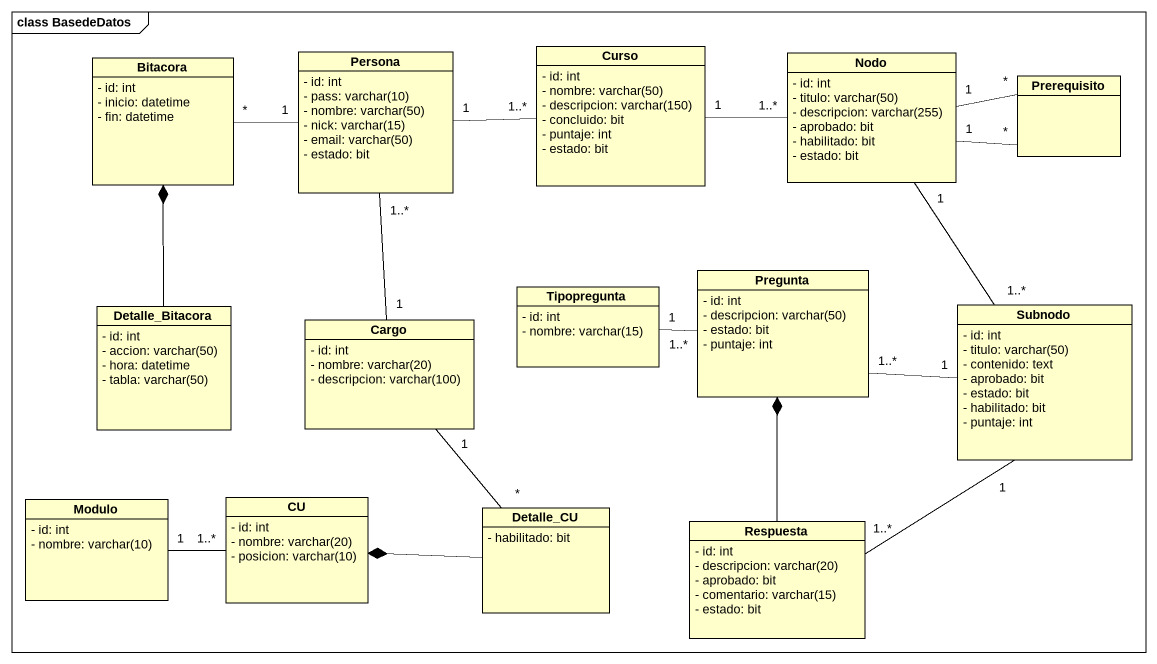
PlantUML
@startuml
mainframe class BasedeDatos
hide circle
hide empty members
skinparam classAttributeIconSize 0
class Bitacora {
  - id: int
  - inicio: datetime
  - fin: datetime
}
class Persona {
  - id: int
  {field} - pass: varchar(10)
  {field} - nombre: varchar(50)
  {field} - nick: varchar(15)
  {field} - email: varchar(50)
  - estado: bit
}
class Curso {
  - id: int
  {field} - nombre: varchar(50)
  {field} - descripcion: varchar(150)
  - concluido: bit
  - puntaje: int
  - estado: bit
}
class Nodo {
  - id: int
  {field} - titulo: varchar(50)
  {field} - descripcion: varchar(255)
  - aprobado: bit
  - habilitado: bit
  - estado: bit
}
class Prerequisito
class Tipopregunta {
  - id: int
  {field} - nombre: varchar(15)
}
class Pregunta {
  - id: int
  {field} - descripcion: varchar(50)
  - estado: bit
  - puntaje: int
}
class Detalle_Bitacora {
  - id: int
  {field} - accion: varchar(50)
  - hora: datetime
  {field} - tabla: varchar(50)
}
class Cargo {
  - id: int
  {field} - nombre: varchar(20)
  {field} - descripcion: varchar(100)
}
class Subnodo {
  - id: int
  {field} - titulo: varchar(50)
  - contenido: text
  - aprobado: bit
  - estado: bit
  - habilitado: bit
  - puntaje: int
}
class Modulo {
  - id: int
  {field} - nombre: varchar(10)
}
class CU {
  - id: int
  {field} - nombre: varchar(20)
  {field} - posicion: varchar(10)
}
class Detalle_CU {
  - habilitado: bit
}
class Respuesta {
  - id: int
  {field} - descripcion: varchar(20)
  - aprobado: bit
  {field} - comentario: varchar(15)
  - estado: bit
}
Bitacora "*" -right- "1" Persona
Persona "1" -right- "1..*" Curso
Curso "1" -right- "1..*" Nodo
Nodo "1" -right- "*" Prerequisito
Nodo "1" -- "1..*" Subnodo
Prerequisito "*" -left- "1" Nodo
Tipopregunta "1" -right- "1..*" Pregunta
Detalle_Bitacora -up-* Bitacora
Cargo "1" -up- "1..*" Persona
Cargo "1" -- "*" Detalle_CU
Subnodo "1" -left- "1..*" Pregunta
Modulo "1" -right- "1..*" CU
Detalle_CU -left-* CU
Respuesta -up-* Pregunta
Respuesta "1..*" -up- "1" Subnodo
@enduml
